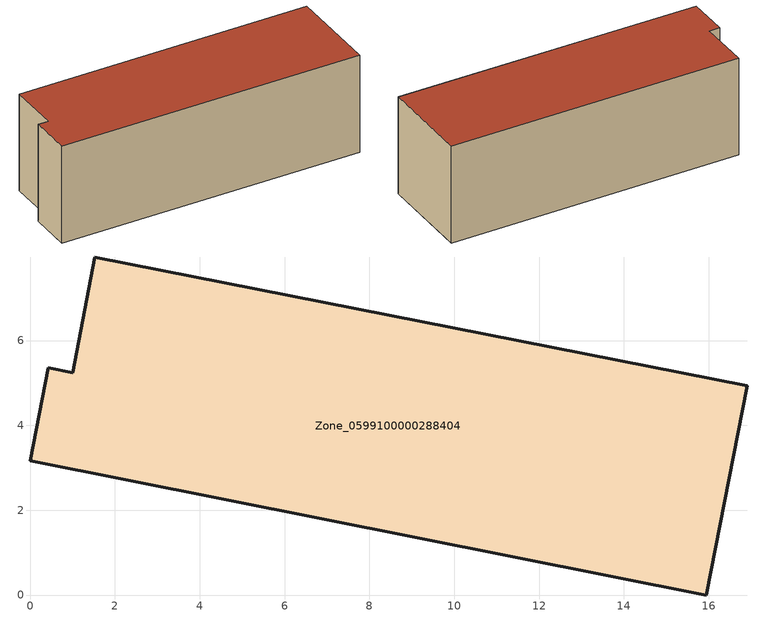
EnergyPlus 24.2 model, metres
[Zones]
Zone_0599100000288404
 floor ground (C_G): 15.94,0 0,3.17 0.43,5.35 1,5.25 1.52,7.97 16.91,4.94 z0
 wall outside (C_F): 15.94,0 16.91,4.94 1.52,7.97 1,5.25 0.43,5.35 0,3.17 15.94,0 z0:5.42
 roof outside (C_R): 0,3.17 15.94,0 16.91,4.94 1.52,7.97 1,5.25 0.43,5.35 z5.42
[BUILDING]
Pand.0599100000288404: North Axis=0; Terrain=City; Loads Convergence Tolerance Value=0.04; Temperature Convergence Tolerance Value=0.4; Solar Distribution=FullExterior; Maximum Number of Warmup Days=25; Minimum Number of Warmup Days=1
[Site:Location]
Rotterdam.The.Hague.AP_ZH_NLD Design_Conditions: Latitude=51.96; Longitude=4.45; Time Zone=1; Elevation=-4.5
[SITE:GROUNDTEMPERATURE:BUILDINGSURFACE]
18, 18, 18, 18, 18, 18, 18, 18, 18, 18, 18, 18
[MATERIAL] Thermal Absorptance=0.9; Solar Absorptance=0.7; Visible Absorptance=0.7
Name | Roughness | Thickness | Conductivity | Density | Specific Heat
G.TC.1946 | MediumSmooth | 0.15 | 1 | 540 | 1210
F.TC.1946 | Rough | 0.3 | 0.857143 | 1920 | 840
R.TC.1946 | MediumRough | 0.2 | 0.909091 | 1500 | 1000
[CONSTRUCTION]
C_G: G.TC.1946
C_F: F.TC.1946
C_R: R.TC.1946
[ZONE]
Zone_0599100000288404: Type=1; Multiplier=1; Ceiling Height=Autocalculate; Volume=Autocalculate; Floor Area=autocalculate; Part of Total Floor Area=Yes
[ZONEINFILTRATION:DESIGNFLOWRATE]
Infil_Zone_0599100000288404: Zone or ZoneList or Space or SpaceList=Zone_0599100000288404; Schedule=AlwaysOn; Design Flow Rate Calculation Method=Flow/Area; Flow Rate per Floor Area=0.003; Constant Term Coefficient=1; Temperature Term Coefficient=0; Velocity Term Coefficient=0; Velocity Squared Term Coefficient=0
[HVACTEMPLATE:ZONE:IDEALLOADSAIRSYSTEM]
Zone_0599100000288404: Maximum Heating Supply Air Temperature=50; Minimum Cooling Supply Air Temperature=13; Maximum Heating Supply Air Humidity Ratio=0.0156; Minimum Cooling Supply Air Humidity Ratio=0.0077; Heating Limit=NoLimit; Cooling Limit=NoLimit; Dehumidification Control Type=ConstantSensibleHeatRatio; Cooling Sensible Heat Ratio=0.7; Dehumidification Setpoint=60; Humidification Control Type=None; Humidification Setpoint=30; Outdoor Air Method=None; Outdoor Air Flow Rate per Person=0.00944; Outdoor Air Flow Rate per Zone Floor Area=0; Outdoor Air Flow Rate per Zone=0; Demand Controlled Ventilation Type=None; Outdoor Air Economizer Type=NoEconomizer; Heat Recovery Type=None; Sensible Heat Recovery Effectiveness=0.7; Latent Heat Recovery Effectiveness=0.65
[ZONECONTROL:THERMOSTAT]
ThermostatControl_Zone_0599100000288404: Zone or ZoneList=Zone_0599100000288404; Control Type Schedule=DualSetpointControlType; Control 1=Thermostat_Zone_0599100000288404; Temperature Difference Between Cutout And Setpoint=0
[THERMOSTATSETPOINT:DUALSETPOINT]
Thermostat_Zone_0599100000288404: Heating Setpoint Temperature Schedule=HeatingSetpoint_Zone_0599100000288404; Cooling Setpoint Temperature Schedule=CoolingSetpoint_Zone_0599100000288404
[SCHEDULE:COMPACT]
HeatingSetpoint_Zone_0599100000288404: Through: 12/31, For: AllDays, Until: 24:00, 21
CoolingSetpoint_Zone_0599100000288404: Through: 12/31, For: AllDays, Until: 24:00, 24
DualSetpointControlType: Through: 12/31, For: AllDays, Until: 24:00, 4
AlwaysOn: Through: 12/31, For: AllDays, Until: 24:00, 1
